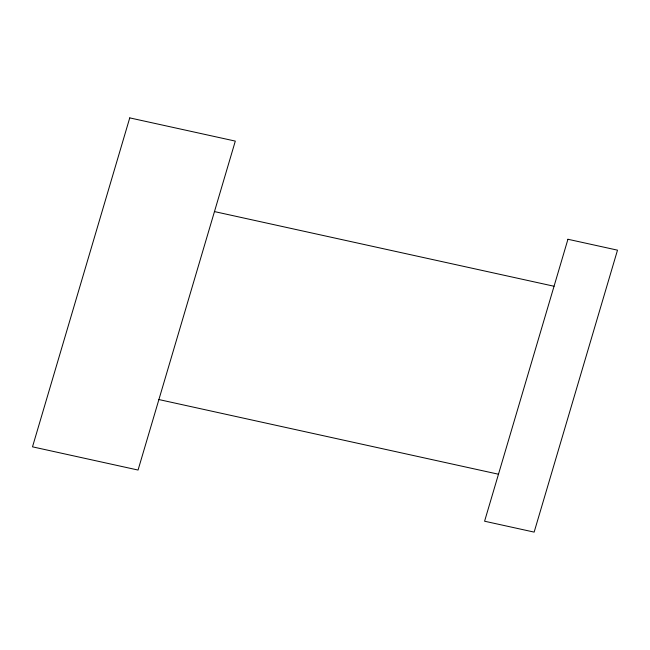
<?xml version="1.0" encoding="UTF-8"?>
<svg xmlns="http://www.w3.org/2000/svg" width="650" height="650" viewBox="0 0 650 650"><rect width="100%" height="100%" fill="white"/><g stroke="black" fill="none" stroke-linecap="round" stroke-linejoin="round"><path stroke-width="0.97" d="M214.467 211.583L554.052 286.252M158.901 399.555L498.477 474.224M129.748 117.886L32.5 446.834L138.06 470.048L235.308 141.099L129.748 117.886M567.938 239.265L484.583 521.219L534.146 532.114L617.5 250.161L567.938 239.265"/></g></svg>
